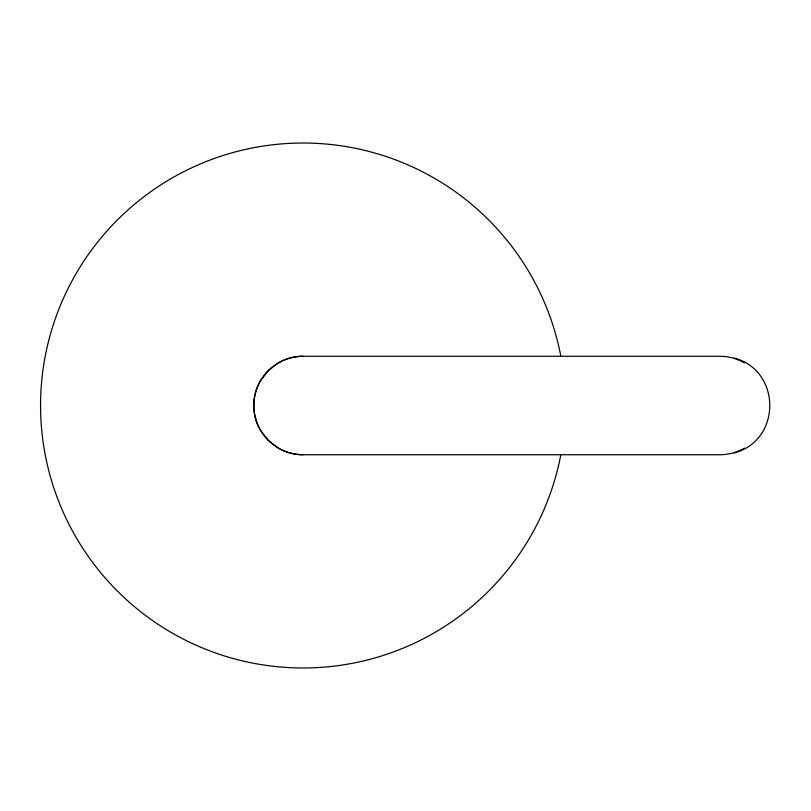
<?xml version="1.0" encoding="UTF-8"?>
<svg xmlns="http://www.w3.org/2000/svg" width="811" height="811" viewBox="0 0 811 811"><rect width="100%" height="100%" fill="white"/><g stroke="black" fill="none" stroke-linecap="round" stroke-linejoin="round"><path stroke-width="1.22" d="M733.864 453.045C781.733 440.768 781.733 370.232 733.864 357.955M732.546 453.045A49.228 49.228 0 0 1 719.803 454.728L303.02 454.728A50.049 49.603 -90 0 1 278.416 448.128L268.218 440.312L260.392 430.114A48.853 48.417 90 0 1 260.392 380.886L268.218 370.688L278.406 362.872A50.049 49.603 -90 0 1 303.02 356.272L719.803 356.272A49.228 49.228 0 0 1 732.546 357.955M560.746 455.245A262.47 262.47 0 0 1 157.618 624.014A262.47 262.47 0 0 1 157.618 186.986A262.47 262.47 0 0 1 560.746 355.755M744.417 448.128A49.228 49.228 0 0 1 733.661 452.731M733.661 358.269A49.228 49.228 0 0 1 744.417 362.872M303.02 454.728A49.228 49.228 0 0 1 253.802 405.5A49.228 49.228 0 0 1 303.02 356.272"/></g></svg>
